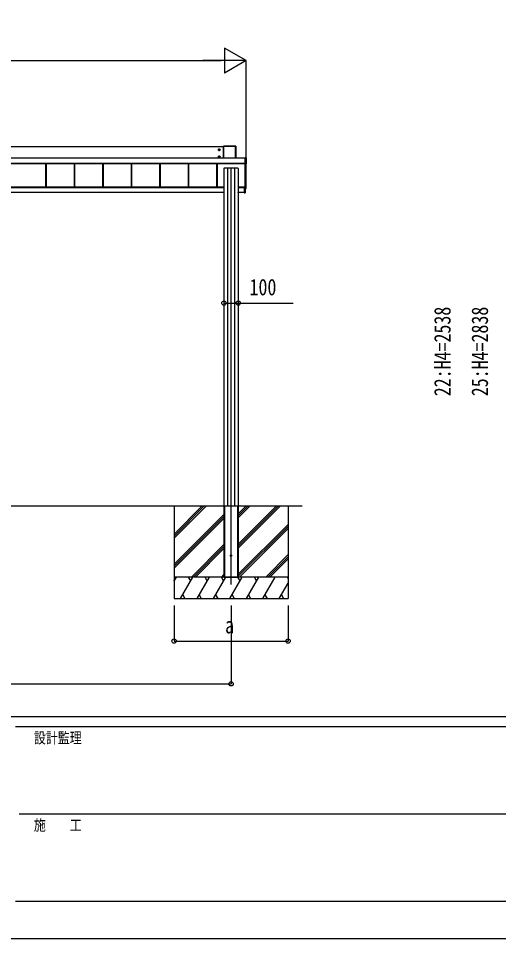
# Model space of a CAD drawing. Units: millimetres, scale not verified. Extents: x -14718 to 14718, y -10395 to 10395.
# Drawn here: x -4548 to -1178, y -10395 to -3935 of the extents above; entities that cross this region are included whole.
import ezdxf
from ezdxf.enums import TextEntityAlignment as Align

# ---------------------------------------------------------------- set-up
doc = ezdxf.new("R2010")
doc.units = ezdxf.units.MM
doc.header["$LTSCALE"] = 50
for name, color, linetype in [('0-3_YKK_12', 2, 'Continuous'), ('0-4_YKK_A1', 4, 'Continuous'), ('0-5_YKK_D', 6, 'Continuous'), ('0-6_YKK_ZWAK', 7, 'Continuous')]:
    doc.layers.add(name, color=color, linetype=linetype)
doc.styles.add('ＭＳ ゴシック', font='')
doc.styles.get('ＭＳ ゴシック').set_extended_font_data('MS Gothic')

msp = doc.modelspace()

# ---------------------------------------------------------------- linework, layer by layer
at = {"layer": '0-3_YKK_12'}
msp.add_line((-3055.44, -7909), (-3055.44, -4983.3), dxfattribs=at)
at = {"layer": '0-4_YKK_A1'}
for p, q in [((-3108.44, -4835.37), (-7602.44, -4835.37)), ((-3108.44, -4831.65), (-3108.44, -4913.81)), ((-3108.1, -4831.79), (-3108.44, -4831.65)), ((-3108.1, -4913.81), (-3108.1, -4831.79)), ((-3022.93, -4831.15), (-3107.94, -4831.15)), ((-3107.94, -4831.15), (-3107.6, -4831.3)), ((-3107.6, -4831.3), (-3107.6, -4831.78)), ((-3107.6, -4831.3), (-3023.27, -4831.3)), ((-3107.6, -4831.78), (-3107.6, -4913.81)), ((-3023.27, -4831.78), (-3107.6, -4831.78)), ((-3023.27, -4831.3), (-3022.93, -4831.15)), ((-3023.27, -4831.3), (-3023.27, -4831.78)), ((-3023.27, -4913.81), (-3023.27, -4831.78)), ((-3022.44, -4831.65), (-3022.77, -4831.79)), ((-3022.77, -4831.79), (-3022.77, -4913.81)), ((-3022.44, -4913.81), (-3022.44, -4831.65)), ((-3145.69, -4857.11), (-3131.19, -4857.11)), ((-3145.69, -4907.08), (-3131.19, -4907.08)), ((-3140.72, -4856.35), (-3141.44, -4856.35)), ((-3140.72, -4906.32), (-3141.44, -4906.32)), ((-3138.44, -4864.36), (-3138.44, -4849.86)), ((-3138.44, -4914.33), (-3138.44, -4899.83)), ((-3136.16, -4857.87), (-3135.44, -4857.87)), ((-3136.16, -4907.84), (-3135.44, -4907.84)), ((-7647.94, -4913.81), (-2956.94, -4913.81)), ((-7647.94, -4914.29), (-2956.94, -4914.29)), ((-7647.94, -4953.27), (-2956.94, -4953.27)), ((-7647.94, -4953.78), (-2956.94, -4953.78)), ((-2956.94, -4953.92), (-7647.94, -4953.92)), ((-4356.94, -4953.92), (-4356.94, -5120.15)), ((-4354.34, -4953.92), (-4354.34, -5120.15)), ((-4353.94, -4953.92), (-4353.94, -5120.15)), ((-4156.94, -4953.92), (-4156.94, -5120.15)), ((-4154.34, -4953.92), (-4154.34, -5120.15)), ((-4153.94, -4953.92), (-4153.94, -5120.15)), ((-3956.94, -4953.92), (-3956.94, -5120.15)), ((-3954.34, -4953.92), (-3954.34, -5120.15)), ((-3953.94, -4953.92), (-3953.94, -5120.15)), ((-3756.94, -4953.92), (-3756.94, -5120.15)), ((-3754.34, -4953.92), (-3754.34, -5120.15)), ((-3753.94, -4953.92), (-3753.94, -5120.15)), ((-3556.94, -4953.92), (-3556.94, -5120.15)), ((-3554.34, -4953.92), (-3554.34, -5120.15)), ((-3553.94, -4953.92), (-3553.94, -5120.15)), ((-3356.94, -4953.92), (-3356.94, -5120.15)), ((-3354.34, -4953.92), (-3354.34, -5120.15)), ((-3353.94, -4953.92), (-3353.94, -5120.15)), ((-3156.94, -4953.92), (-3156.94, -5120.15)), ((-3154.34, -4953.92), (-3154.34, -5120.15)), ((-3153.94, -4953.92), (-3153.94, -5120.15)), ((-2955.74, -4912.58), (-2956.94, -4912.58)), ((-2956.94, -4912.73), (-2956.94, -4912.58)), ((-2956.94, -4912.58), (-2956.94, -4912.58)), ((-2955.74, -4912.58), (-2956.94, -4912.58)), ((-2956.94, -4913.22), (-2956.94, -4912.73)), ((-2949.9, -4913.22), (-2956.94, -4913.22)), ((-2956.94, -4954.27), (-2949.9, -4954.27)), ((-2956.94, -4954.79), (-2956.94, -4955.34)), ((-2949.9, -4954.79), (-2956.94, -4954.79)), ((-2956.94, -4955.34), (-2955.74, -4955.34)), ((-2956.94, -4955.34), (-2956.94, -4955.34)), ((-2956.94, -4955.34), (-2955.74, -4955.34)), ((-2955.74, -4912.58), (-2955.74, -4912.58)), ((-2955.74, -4955.34), (-2955.74, -4955.34)), ((-2955.44, -5127.98), (-2955.44, -4955.35)), ((-2955.14, -4912.57), (-2955.19, -4912.57)), ((-2955.14, -4912.54), (-2949.43, -4912.54)), ((-2955.14, -4912.54), (-2955.14, -4912.57)), ((-2955.14, -4955.39), (-2955.14, -4955.51)), ((-2949.43, -4955.51), (-2955.14, -4955.51)), ((-2950.44, -5127.93), (-2950.44, -4955.51)), ((-2949.9, -4912.73), (-2949.43, -4912.54)), ((-2949.9, -4954.27), (-2949.9, -4913.22)), ((-2949.9, -4954.27), (-2949.9, -4954.79)), ((-2949.43, -4955.51), (-2949.9, -4954.79)), ((-2948.94, -4913.04), (-2949.4, -4913.23)), ((-2949.4, -4913.23), (-2949.4, -4954.29)), ((-2949.4, -4954.29), (-2948.94, -4955.01)), ((-2948.94, -4913.04), (-2948.94, -4955.01)), ((-3105.44, -4987.86), (-3105.44, -7352.5)), ((-3080.25, -4986.12), (-3080.25, -7356.5)), ((-3030.62, -4986.12), (-3030.62, -7356.5)), ((-3005.44, -4987.86), (-3005.44, -7352.5)), ((-2949.9, -5087.41), (-2950.44, -5087.38)), ((-2949.44, -5128.97), (-2949.44, -5087.91)), ((-3105.44, -5120.15), (-7545.43, -5120.15)), ((-3105.44, -5122.15), (-7545.43, -5122.15)), ((-3105.44, -5125.02), (-7541.44, -5125.02)), ((-3106.28, -5156.5), (-7541.44, -5156.5)), ((-3106.44, -5158.68), (-3106.3, -5156.5)), ((-3106.28, -5156.5), (-3105.8, -5156.5)), ((-3105.8, -5156.5), (-3105.94, -5158.68)), ((-3105.44, -5156.5), (-3105.8, -5156.5)), ((-2958.44, -5120.15), (-3005.44, -5120.15)), ((-2962.44, -5122.15), (-3005.44, -5122.15)), ((-2962.44, -5125.02), (-3005.44, -5125.02)), ((-3005.07, -5156.5), (-3005.44, -5156.5)), ((-3005.44, -5158.68), (-3004.93, -5158.68)), ((-3004.93, -5159), (-3005.44, -5159)), ((-3005.07, -5156.5), (-3004.59, -5156.5)), ((-3004.93, -5158.68), (-3005.07, -5156.5)), ((-3004.93, -5159), (-3004.93, -5158.68)), ((-3004.73, -5159), (-3004.93, -5159)), ((-2962.44, -5156.5), (-3004.59, -5156.5)), ((-3004.57, -5156.5), (-3004.43, -5158.68)), ((-2957.44, -5120.5), (-2962.44, -5120.49)), ((-2962.44, -5124.78), (-2962.44, -5120.49)), ((-2962.44, -5124.78), (-2962.44, -5124.98)), ((-2956.72, -5124.8), (-2962.44, -5124.78)), ((-2962.44, -5125.28), (-2956.24, -5125.3)), ((-2962.44, -5159.06), (-2956.22, -5158.68)), ((-2962.44, -5158.76), (-2962.44, -5159.06)), ((-2958.94, -5119.76), (-2955.74, -5119.76)), ((-2958.94, -5120.15), (-2958.94, -5119.76)), ((-2958.44, -5120.15), (-2958.44, -5120.44)), ((-2958.44, -5120.44), (-2958.44, -5120.5)), ((-2957.44, -5120.5), (-2957.44, -5119.76)), ((-2956.72, -5122.21), (-2956.72, -5124.8)), ((-2956.72, -5122.21), (-2956.44, -5122.21)), ((-2956.72, -5124.8), (-2956.44, -5124.8)), ((-2956.24, -5125), (-2956.24, -5122.01)), ((-2956.24, -5125), (-2956.23, -5125)), ((-2956.22, -5119.76), (-2956.22, -5121.71)), ((-2956.22, -5121.71), (-2955.94, -5121.71)), ((-2956.22, -5125.3), (-2955.94, -5125.3)), ((-2955.94, -5158.38), (-2956.22, -5158.38)), ((-2955.94, -5121.71), (-2955.94, -5119.76)), ((-2955.94, -5125.3), (-2955.94, -5121.71)), ((-2955.94, -5158.38), (-2955.94, -5125.3)), ((-2950.44, -5128.5), (-2955.94, -5128.84)), ((-2955.94, -5130.09), (-2949.9, -5129.71)), ((-2955.94, -5130.09), (-2949.9, -5129.71)), ((-2949.9, -5129.47), (-2955.62, -5129.82)), ((-2955.62, -5129.82), (-2955.62, -5129.86)), ((-2950.94, -5128.48), (-2954.94, -5128.48)), ((-2950.44, -5128.5), (-2950.44, -5127.93)), ((-2949.9, -5129.71), (-2949.9, -5129.47)), ((-2949.9, -5129.71), (-2949.9, -5129.71)), ((-2949.44, -5128.97), (-2949.44, -5129.21)), ((-12205.44, -7356.5), (-2555.44, -7356.5)), ((-3455.44, -7356.5), (-3455.44, -8006.5)), ((-3455.44, -7583.13), (-3228.8, -7356.5)), ((-3455.44, -7554.85), (-3257.09, -7356.5)), ((-3455.44, -7568.99), (-3243, -7356.56)), ((-3105.44, -7352.5), (-3105.44, -7856.5)), ((-3105.44, -7356.5), (-3105.14, -7356.5)), ((-3105.44, -7356.5), (-3105.44, -7856.5)), ((-3105.14, -7356.5), (-3005.74, -7356.5)), ((-3102.94, -7356.5), (-3102.94, -7856.5)), ((-3101.44, -7356.5), (-3101.44, -7856.5)), ((-3009.44, -7356.5), (-3009.44, -7856.5)), ((-3007.94, -7356.5), (-3007.94, -7856.5)), ((-3005.44, -7352.5), (-3005.44, -7856.5)), ((-3005.44, -7356.5), (-3005.44, -7856.5)), ((-3005.44, -7441.5), (-2920.44, -7356.5)), ((-3005.44, -7427.36), (-2934.58, -7356.5)), ((-3005.44, -7413.22), (-2948.72, -7356.5)), ((-3005.44, -7653.63), (-2708.34, -7356.54)), ((-3005.44, -7639.49), (-2722.49, -7356.54)), ((-3005.44, -7625.35), (-2736.63, -7356.54)), ((-2655.44, -7356.5), (-2655.44, -8006.5)), ((-3455.44, -7766.98), (-3105.44, -7416.98)), ((-3455.44, -7781.12), (-3105.44, -7431.12)), ((-3455.44, -7795.26), (-3105.44, -7445.27)), ((-3005.44, -7837.48), (-2655.44, -7487.48)), ((-3005.44, -7851.62), (-2655.44, -7501.62)), ((-2996.18, -7856.5), (-2655.44, -7515.77)), ((-3332.83, -7856.5), (-3105.44, -7629.11)), ((-3318.68, -7856.5), (-3105.44, -7643.26)), ((-3304.54, -7856.5), (-3105.44, -7657.4)), ((-2812.33, -7856.5), (-2655.44, -7699.61)), ((-2798.18, -7856.5), (-2655.44, -7713.75)), ((-2784.04, -7856.5), (-2655.44, -7727.9)), ((-2655.44, -7856.5), (-3455.44, -7856.5)), ((-3455.44, -7885.44), (-3438.73, -7856.5)), ((-2655.44, -7856.5), (-3455.44, -7856.5)), ((-3453.73, -7882.48), (-3455.44, -7879.53)), ((-3409.86, -8006.5), (-3323.26, -7856.5)), ((-3338.26, -7882.48), (-3353.26, -7856.5)), ((-3294.39, -8006.5), (-3207.79, -7856.5)), ((-3222.79, -7882.48), (-3237.79, -7856.5)), ((-3178.92, -8006.5), (-3092.32, -7856.5)), ((-3107.32, -7882.49), (-3122.32, -7856.5)), ((-3120.69, -7856.5), (-3105.44, -7841.24)), ((-3105.44, -7856.5), (-3005.44, -7856.5)), ((-3063.45, -8006.5), (-2976.85, -7856.5)), ((-2991.85, -7882.48), (-3006.85, -7856.5)), ((-2947.98, -8006.5), (-2861.38, -7856.5)), ((-2876.38, -7882.48), (-2891.38, -7856.5)), ((-2832.51, -8006.5), (-2745.91, -7856.5)), ((-2655.44, -7865.17), (-2660.44, -7856.5)), ((-2717.04, -8006.5), (-2655.44, -7899.8)), ((-3455.44, -8006.5), (-2655.44, -8006.5)), ((-3394.86, -7980.52), (-3379.86, -8006.5)), ((-3279.39, -7980.52), (-3264.39, -8006.5)), ((-3163.92, -7980.52), (-3148.92, -8006.5)), ((-3048.45, -7980.52), (-3033.45, -8006.5)), ((-2932.98, -7980.52), (-2917.98, -8006.5)), ((-2817.51, -7980.52), (-2802.51, -8006.5)), ((-2702.04, -7980.52), (-2687.04, -8006.5))]:
    msp.add_line(p, q, dxfattribs=at)
for points in [[(-3138.44, -4851.34), (-3143.44, -4854.23), (-3143.44, -4860), (-3138.44, -4862.89), (-3133.44, -4860), (-3133.44, -4854.23)], [(-3138.44, -4901.31), (-3143.44, -4904.19), (-3143.44, -4909.97), (-3138.44, -4912.86), (-3133.44, -4909.97), (-3133.44, -4904.19)]]:
    msp.add_lwpolyline(points, close=True, dxfattribs=at)
for points in [[(-3141.44, -4856.35), (-3141.44, -4857.87), (-3140.72, -4857.87)], [(-3141.44, -4906.32), (-3141.44, -4907.84), (-3140.72, -4907.84)], [(-3137.68, -4854.83), (-3137.68, -4854.11), (-3139.2, -4854.11), (-3139.2, -4854.83)], [(-3139.2, -4859.39), (-3139.2, -4860.11), (-3137.68, -4860.11), (-3137.68, -4859.39)], [(-3137.68, -4904.8), (-3137.68, -4904.08), (-3139.2, -4904.08), (-3139.2, -4904.8)], [(-3139.2, -4909.36), (-3139.2, -4910.08), (-3137.68, -4910.08), (-3137.68, -4909.36)], [(-3135.44, -4857.87), (-3135.44, -4856.35), (-3136.16, -4856.35)], [(-3135.44, -4907.84), (-3135.44, -4906.32), (-3136.16, -4906.32)], [(-2956.94, -4912.73), (-2949.9, -4912.73), (-2949.9, -4913.22)], [(-2956.94, -4954.79), (-2956.94, -4954.27), (-2956.94, -4913.22)], [(-3105.44, -5159), (-3105.94, -5159), (-3106.14, -5159)], [(-3105.94, -5159), (-3105.94, -5158.68), (-3105.44, -5158.68)], [(-2956.25, -5125), (-2962.44, -5124.98), (-2962.44, -5125.28), (-2962.44, -5158.76)], [(-2956.22, -5125.3), (-2956.22, -5158.38), (-2962.44, -5158.76)], [(-2956.44, -5124.81), (-2956.44, -5124.8), (-2956.44, -5122.21)], [(-2956.23, -5125), (-2956.24, -5125), (-2956.24, -5125)], [(-3105.14, -7356.5), (-3005.74, -7356.5), (-3005.44, -7356.5)]]:
    msp.add_lwpolyline(points, dxfattribs=at)
for centre, radius in [((-3138.44, -4857.11), 6.25), ((-3138.44, -4907.08), 6.25), ((-3138.44, -4857.11), 5), ((-3138.44, -4907.08), 5), ((-3055.44, -7706.5), 5)]:
    msp.add_circle(centre, radius, dxfattribs=at)
for centre, radius, start, end in [((-3107.6, -4831.8), 0.5, 90.15046, 179.81463), ((-3107.71, -4835.89), 4.12, 88.40447, 95.35624), ((-3023.27, -4831.8), 0.5, 0.18537, 89.84954), ((-3023.16, -4835.89), 4.12, 84.64376, 91.59553), ((-3138.44, -4857.11), 5.58, 153.74848, 206.25152), ((-3138.44, -4907.08), 5.58, 153.74848, 206.25152), ((-3138.44, -4857.11), 5.58, 93.74848, 146.25152), ((-3138.44, -4857.11), 5.58, 213.74848, 266.25152), ((-3138.44, -4907.08), 5.58, 93.74848, 146.25152), ((-3140.72, -4854.83), 1.52, 270, 0), ((-3140.72, -4859.39), 1.52, 0, 90), ((-3140.72, -4904.8), 1.52, 270, 0), ((-3140.72, -4909.36), 1.52, 0, 90), ((-3138.44, -4857.11), 5.58, 33.74848, 86.25152), ((-3138.44, -4857.11), 5.58, 273.74848, 326.25152), ((-3138.44, -4907.08), 5.58, 33.74848, 86.25152), ((-3136.16, -4854.83), 1.52, 180, 270), ((-3136.16, -4859.39), 1.52, 90, 180), ((-3136.16, -4904.8), 1.52, 180, 270), ((-3136.16, -4909.36), 1.52, 90, 180), ((-3138.44, -4857.11), 5.58, 333.74848, 26.25152), ((-3138.44, -4907.08), 5.58, 333.74848, 26.25152), ((-3138.44, -4907.08), 5.58, 213.74848, 266.25152), ((-3138.44, -4907.08), 5.58, 273.74848, 326.25152), ((-2955.64, -4957.95), 2.62, 81.42612, 92.09097), ((-2955.14, -4955.09), 0.301, 243.24083, 270.00691), ((-2955.3, -4911.17), 1.41, 271.33232, 274.49739), ((-2949.9, -4913.23), 0.5, 0.18537, 89.84954), ((-2949.9, -4954.29), 0.502, 270.31408, 359.651), ((-2949.78, -4917.33), 4.12, 84.64376, 91.59553), ((-2949.78, -4958.39), 4.12, 84.64376, 91.59553), ((-2949.94, -5087.91), 0.5, 0.01604, 86.51881), ((-3106.14, -5158.7), 0.3, 176.5, 270), ((-3004.73, -5158.7), 0.3, 270, 3.5), ((-2956.65, -5126.78), 1.98, 83.79926, 91.95127), ((-2956.25, -5125.3), 0.3, 87.77338, 89.77816), ((-2956.25, -5125.14), 0.141, 85.77463, 89.9759), ((-2957.48, -5125.22), 1.25, 356.45735, 10.27369), ((-2956.24, -5121.71), 0.3, 269.98255, 359.98254), ((-2957.44, -5125.17), 1.21, 354.17006, 8.37745), ((-2956.24, -5125.3), 0.3, 0, 89.87763), ((-2957.56, -5121.78), 1.35, 350.09675, 2.91202), ((-2957.43, -5125.22), 1.22, 356.27163, 10.47203), ((-2956.24, -5158.38), 0.3, 273.5, 0), ((-2957.45, -5158.53), 1.24, 353.06854, 6.93146), ((-2955.64, -5129.52), 0.3, 180.0189, 273.51595), ((-2955.64, -5129.56), 0.3, 180.0189, 273.51595), ((-2955.74, -5119.46), 0.3, 269.98255, 359.98252), ((-2954.94, -5127.98), 0.5, 180.01746, 270.01745), ((-2950.94, -5127.98), 0.5, 269.98255, 359.98254), ((-2949.94, -5128.97), 0.5, 273.48119, 359.98396), ((-2949.94, -5129.21), 0.5, 273.6197, 0), ((-2949.94, -5129.21), 0.5, 273.48119, 359.98396)]:
    msp.add_arc(centre, radius, start, end, dxfattribs=at)
for centre, major_axis, ratio, start_param, end_param in [((-3107.93, -4831.65), (0.382, -0.325), 0.996231, 2.2770247, 3.8440941), ((-3022.94, -4831.65), (0.382, 0.325), 0.996231, 5.5806839, 7.1477533), ((-2955.74, -4912.57), (0.6, 0), 0.026226, 4.712389, 5.6461648), ((-2955.74, -4955.39), (0.6, 0), 0.096025, 6.2831853, 7.8539816), ((-2955.14, -4955.21), (0, 0.3), 0.998743, 2.0534275, 3.1415927), ((-2955.14, -4912.84), (0, 0.3), 0.998743, 6.2831853, 6.8214342), ((-2955.74, -4912.57), (0.6, 0), 0.026226, 5.6461648, 6.2831853), ((-2949.44, -4913.04), (0.382, 0.325), 0.996231, 5.5806839, 7.1477533), ((-2949.44, -4955.01), (0.382, -0.325), 0.996231, 5.4186173, 6.9856867), ((-3055.44, -4987.86), (50, 0), 0.04, 6.2831853, 9.424778), ((-3105.94, -5158.7), (0.5, -0.018), 0.036539, 1.5736281, 3.1406975), ((-3004.93, -5158.7), (0.5, 0.018), 0.036539, 0.0008951, 1.5679645), ((-2956.22, -5122.21), (-0.301, 0.4), 0.997782, 5.6362522, 7.2070486), ((-2956.74, -5124.8), (-0.001, 0.2), 0.09157, 4.6769241, 4.7117655), ((-2956.24, -5124.8), (0.482, 0.007), 0.414889, 3.1353871, 4.6694768), ((-2956.24, -5122.21), (-0.108, 0.169), 0.994155, 5.7105836, 7.28138), ((-2956.24, -5124.8), (0.145, 0.15), 0.921201, 2.3804184, 3.9145081), ((-2956.22, -5124.8), (-0.301, 0.4), 0.997782, 2.4579529, 2.4946596), ((-2956.22, -5129.89), (0.6, 0.037), 0.034769, 5.198958, 6.2810574)]:
    msp.add_ellipse(centre, major_axis=major_axis, ratio=ratio, start_param=start_param, end_param=end_param, dxfattribs=at)
at = {"layer": '0-5_YKK_D'}
for p, q in [((-2950.44, -4231.15), (-3101.99, -4143.65)), ((-3101.99, -4143.65), (-3101.99, -4318.65)), ((-12185.44, -4231.15), (-3125.44, -4231.15)), ((-2950.44, -4231.15), (-3253.54, -4231.15)), ((-2950.44, -4231.15), (-3101.99, -4318.65)), ((-2950.44, -4954.51), (-2950.44, -4230.15)), ((-3105.44, -5930.97), (-3105.44, -5934.49)), ((-3455.44, -8056.5), (-3455.44, -8307.5)), ((-3055.44, -8056.5), (-3055.44, -8607.5)), ((-2655.44, -8056.5), (-2655.44, -8307.5)), ((-3455.44, -8306.5), (-2655.44, -8306.5)), ((-7655.44, -8606.5), (-3055.44, -8606.5))]:
    msp.add_line(p, q, dxfattribs=at)
msp.add_lwpolyline([(-3105.44, -5933.49), (-3005.44, -5933.49), (-2620.34, -5933.49)], dxfattribs=at)
for centre in [(-3105.44, -5933.49), (-3005.44, -5933.49), (-3455.44, -8306.5), (-2655.44, -8306.5), (-3055.44, -8606.5)]:
    msp.add_circle(centre, 14.88, dxfattribs=at)
at = {"layer": '0-6_YKK_ZWAK'}
for p, q in [((13632.57, -8837.5), (-13667.43, -8837.5)), ((-17.43, -8907.5), (-4567.43, -8907.5)), ((-4541.18, -9520), (-17.43, -9520)), ((-4567.43, -10132.5), (-17.43, -10132.5))]:
    msp.add_line(p, q, dxfattribs=at)
msp.add_lwpolyline([(-14717.5, -10395), (14717.5, -10395), (14717.5, 10395), (-14717.5, 10395)], close=True, dxfattribs=at)

# ---------------------------------------------------------------- texts
at = {"layer": '0-5_YKK_D', "style": 'ＭＳ ゴシック', "width": 0.8}
for s, p in [('100', (-2925.94, -5913.49)), ('a', (-3097.44, -8286.5))]:
    msp.add_text(s, height=115.5, dxfattribs=at).set_placement(p, align=Align.BOTTOM_LEFT)
for s, p in [('22:H4=2538', (-1480.43, -6587.3)), ('25:H4=2838', (-1217.93, -6587.3))]:
    msp.add_text(s, height=115.5, rotation=90, dxfattribs=at).set_placement(p, align=Align.BOTTOM_LEFT)
at = {"layer": '0-6_YKK_ZWAK', "style": 'ＭＳ ゴシック', "width": 0.8}
for s, p in [('設計監理', (-4439.1, -9047.5)), ('施\u3000\u3000工', (-4439.1, -9660))]:
    msp.add_text(s, height=76.98, dxfattribs=at).set_placement(p, align=Align.BOTTOM_LEFT)

doc.saveas('drawing.dxf')
